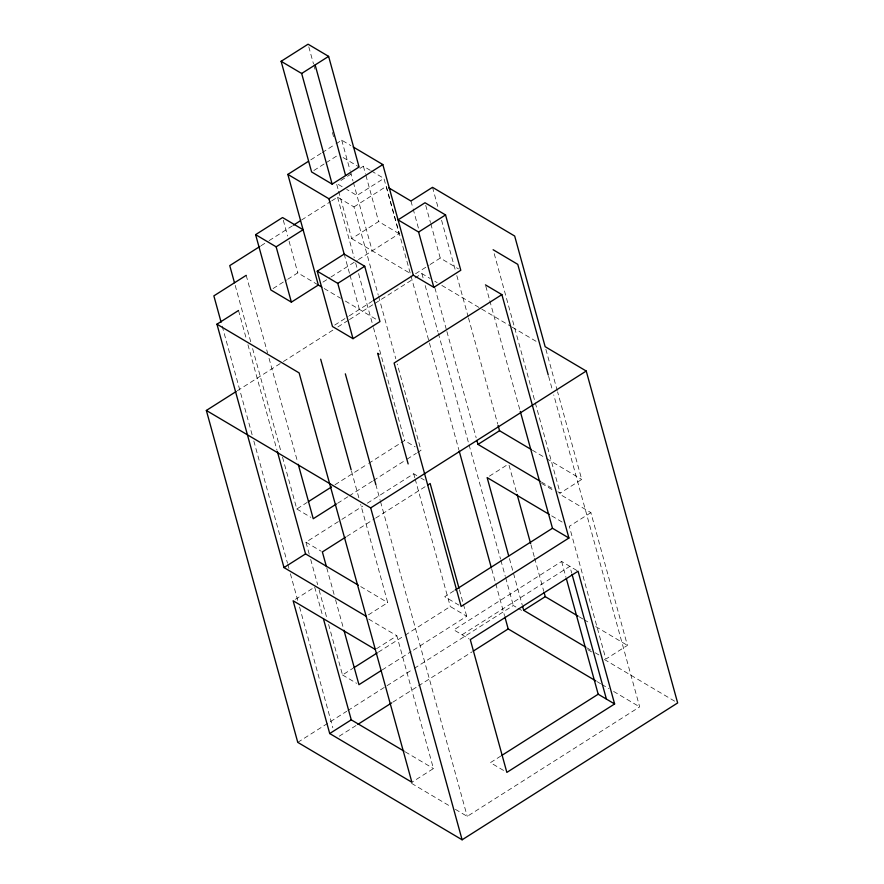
<?xml version="1.0" encoding="UTF-8"?>
<svg xmlns="http://www.w3.org/2000/svg" width="884" height="884" viewBox="0 0 884 884"><rect width="100%" height="100%" fill="white"/><g stroke="black" fill="none" stroke-linecap="round" stroke-linejoin="round"><path stroke-width="0.66" stroke-dasharray="4.42 3.31" d="M310.781 159.849L321.102 153.297M322.251 152.567L334.859 144.556M336.008 143.827L341.743 140.191L350.871 145.606M313.842 170.513L325.069 163.385M326.196 162.678L338.539 154.833M340.926 180.48L352.152 173.352M360.009 168.358L363.379 166.214L370.23 170.28M261.045 245.741L267.996 241.321M269.156 240.592L292.339 225.873M301.61 219.983L330.583 201.585M331.732 200.856L337.533 197.176L353.965 206.922L378.275 295.168M358.462 259.565L399.159 233.719L383.921 178.402L356.981 195.508L346.705 189.419M353.965 206.922L386.297 186.391L410.607 274.637M273.09 288.538L286.56 279.985M287.687 279.278L297.786 272.858L318.328 285.035M338.616 191.231L351.677 238.647L378.617 221.541L399.159 233.719M322.914 282.129L329.798 277.764M330.936 277.035L357.313 260.283M334.716 325.08L348.186 316.527M349.313 315.82L372.031 301.389M415.546 273.764L429.016 265.211M430.143 264.493L440.243 258.073L458.509 268.902M237.299 390.794L282.25 362.263M283.41 361.523L333.235 329.887M337.876 326.936L348.307 320.317M349.467 319.577L373.733 304.173M374.882 303.444L413.867 278.692M415.016 277.963L421.889 273.598L430.11 278.471M282.537 457.227L296.803 508.996L307.223 502.377M335.047 484.719L367.49 464.111M368.65 463.382L399.944 443.514M401.093 442.773L404.574 440.575L415.137 446.84M337.566 503.294L347.998 496.675M349.158 495.935L372.341 481.216M373.49 480.487L405.944 459.879M407.104 459.15L416.375 453.26M417.535 452.52L421.005 450.31L397.236 364.02M309.234 554.135L305.941 542.19L340.705 520.112M341.865 519.383L362.727 506.134M367.357 503.195L413.712 473.758L419.591 477.238M346.716 536.477L374.529 518.82M375.678 518.09L427.834 484.973M295.411 599.33L313.555 587.805M489.404 476.156L508.687 463.912M368.44 614.855L387.722 602.612L360.661 504.366M557.815 491.736L560.169 493.128L581.716 479.437L557.583 391.822M453.978 590.81L444.707 596.7L458.796 605.054M376.44 648.768L396.861 635.806L433.436 768.561L411.878 782.252M590.866 512.632L569.307 526.312L605.871 659.077L627.43 645.386L590.866 512.632L559.163 493.836M328.616 624.502L342.506 674.956L352.937 668.326M378.429 652.138L403.933 635.95M405.093 635.22L450.287 606.523L466.719 616.27L412.253 650.845M382.12 669.984L411.093 651.585M576.887 570.511L561.627 561.462L453.846 629.894L469.106 638.933M462.067 634.767L569.837 566.335L571.672 572.976M297.764 742.361L346.705 711.288M347.865 710.548L413.115 669.122M414.276 668.381L513.317 605.496L516.864 607.595M339.246 736.195L356.727 725.101M392.85 702.161L417.314 686.625M418.475 685.896L472.078 651.862M500.852 756.03L490.421 762.649L504.51 771.003M455.382 809.346L467.227 816.374L639.673 706.88L553.738 394.894M371.368 170.955L383.921 178.402M343.103 157.54L359.081 167.01M342.141 186.712L336.439 183.331L338.252 189.916M434.806 281.256L437.149 282.648M441.845 285.433L480.587 308.394M481.758 309.091L511.107 326.494M512.278 327.191L536.931 341.81M351.677 238.647L410.949 273.797M324.196 288.516L340.627 298.262M345.324 301.046L377.678 320.229M532.411 450.21L545.329 457.857M546.5 458.553L581.716 479.437M541.384 481.99L553.119 488.951M541.561 483.393L553.296 490.355M551.693 515.869L562.268 522.135M420.762 477.935L424.276 480.023M579.296 616.855L582.821 618.944M583.992 619.64L589.86 623.121M595.739 626.601L627.43 645.386M587.098 647.939L590.611 650.027M595.308 652.812L598.833 654.9M518.046 608.303L521.593 610.402M587.805 649.663L592.534 652.469M604.358 659.475L675.288 701.542M597.031 681.597L600.579 683.708M601.761 684.404L608.877 688.625M613.606 691.432L639.673 706.88M296.803 508.996L310.881 517.35M305.941 542.19L321.201 551.24M360.727 586.6L387.722 602.612M368.694 619.098L396.861 635.806M342.506 674.956L356.595 683.299M405.259 751.853L433.436 768.561M411.557 783.357L450.641 806.539M545.881 349.335L557.218 390.485M548.61 376.308L552.268 389.579M494.211 253.686L534.931 401.524M535.295 402.85L560.169 493.128M485.802 286.195L489.427 299.367M489.791 300.682L519.936 410.11M561.627 561.462L566.014 577.396M432.508 187.32L438.309 208.392M441.58 220.249L455.359 270.294M456.807 275.565L468.1 316.538M468.465 317.875L497.714 424.077M509.051 465.238L516.731 493.117M530.997 544.887L534.29 556.843M534.654 558.169L543.793 591.363M425.734 205.397L430.453 222.514M430.817 223.829L440.243 258.073M410.949 201.011L412.762 207.596M413.126 208.911L418.928 229.984M434.895 287.93L446.542 330.229M446.906 331.555L476.167 437.768M509.438 558.577L522.245 605.043M421.889 273.598L423.359 278.902M425.182 285.543L437.989 332.008M438.353 333.334L468.697 443.525M469.061 444.851L500.521 559.031M500.885 560.357L505.272 576.291M505.637 577.617L513.317 605.496M410.972 275.952L458.829 449.702M491.736 569.186L495.394 582.457M495.758 583.794L504.532 615.651M363.379 166.214L365.556 174.126M365.921 175.441L378.617 221.541M341.743 140.191L350.086 170.479M350.451 171.805L352.992 181.021M353.357 182.336L372.219 250.824M378.639 296.483L395.778 358.705M459.404 589.716L463.061 602.987M463.426 604.313L466.719 616.27M308.792 46.83L313.511 63.957M313.875 65.272L314.958 69.228M332.373 132.445L333.832 137.716M337.533 197.176L354.219 257.763M355.666 263.034L357.125 268.294M358.572 273.565L373.125 326.395M373.49 327.721L404.574 440.575M413.712 473.758L414.817 477.747M415.182 479.073L450.287 606.523M344.174 254.084L349.622 273.841M349.987 275.156L359.412 309.4M375.811 484.465L380.197 500.399M380.562 501.725L467.227 816.374M283.278 220.171L287.632 235.984M289.079 241.244L297.786 272.858M351.523 471.183L358.838 497.725M246.194 275.344L267.598 353.059M269.045 358.329L297.51 461.658M326.76 567.871L334.075 594.413M335.544 599.728L343.224 627.607M235.199 285.366L250.802 341.998M252.614 348.583L281.079 451.912M310.693 559.45L317.643 584.678M319.102 589.982L327.146 619.187M238.514 310.494L246.492 339.467M247.94 344.738L277.023 450.332M314.693 587.075L322.373 614.955M222.204 326.174L252.382 435.724M253.841 441.028L287.488 563.174M287.853 564.5L288.946 568.478M290.405 573.793L298.085 601.673M299.554 606.976L332.826 727.797"/><path stroke-width="1.33" d="M281.123 61.305L308.074 44.2L328.616 56.377L359.081 167.01L332.141 184.126L311.599 171.938L281.123 61.305L301.665 73.483L332.141 184.126M301.665 73.483L328.616 56.377M321.853 287.123L318.328 285.035L287.853 174.402L308.494 161.297M255.609 234.647L282.548 217.541L303.09 229.718L276.151 246.824L255.609 234.647L270.847 289.963L291.388 302.151L318.328 285.035M287.853 174.402L328.936 198.767L382.827 164.557L413.303 275.189L433.845 287.366L460.785 270.261L445.547 214.945L425.005 202.756L398.065 219.873L418.607 232.05L433.845 287.366M259.885 246.47L229.752 265.609L234.47 282.725M293.499 225.133L300.449 220.724M246.194 275.344L213.862 295.875L221.111 322.218M366.164 616.303L283.996 567.572L216.956 324.185L238.514 310.494M317.234 271.189L344.174 254.084L364.716 266.261L379.954 321.577L353.014 338.683L332.472 326.505L317.234 271.189L337.776 283.366L353.014 338.683M337.776 283.366L364.716 266.261M418.607 232.05L445.547 214.945M373.17 300.659L413.303 275.189M388.651 187.784L410.949 201.011L432.508 187.32L514.676 236.039L545.152 346.683L586.236 371.037L677.652 702.946L462.111 839.8L297.764 742.361L206.348 410.452L236.15 391.524M501.88 294.615L394.098 363.048L461.139 606.446L568.92 538.013L501.88 294.615L485.438 284.88M308.383 501.637L331.566 486.929M336.406 504.024L313.234 518.742L298.239 464.31M206.348 410.452L370.683 507.902L586.236 371.037M283.996 567.572L305.555 553.892L358.374 585.208M476.896 440.42L477.99 444.398L499.548 430.718L531.24 449.514M345.556 537.218L322.373 551.936L326.395 566.534M427.834 484.973L430.154 483.504L459.039 588.39M455.138 590.081L552.478 528.267L568.92 538.013M354.097 667.597L377.28 652.878M380.96 670.713L358.948 684.691L343.953 630.259M375.313 649.486L293.134 600.766L329.71 733.532L351.257 719.841L404.087 751.157M522.61 606.369L523.704 610.358L545.262 596.667L578.125 616.159M357.887 724.361L391.678 702.902M473.238 651.121L508.189 628.933L595.838 680.901M502.002 755.29L598.192 694.216L614.623 703.962L506.852 772.395L470.288 639.629L578.059 571.208L614.623 703.962M353.158 146.954L382.827 164.557M493.117 249.73L517.77 264.349L548.246 374.982M477.99 444.398L540.212 481.294M549.351 514.477L487.139 477.592L508.709 555.926M216.956 324.185L299.123 372.904L411.878 782.252L329.71 733.532M523.704 610.358L585.915 647.243M379.137 354.219L377.667 353.302L408.143 463.934M572.036 574.302L606.413 699.089M520.3 411.436L552.478 528.267M566.379 578.722L598.192 694.216M498.09 425.403L499.548 430.718M517.096 494.443L530.632 543.561M544.157 592.689L545.262 596.667M459.194 451.028L491.371 567.859M504.908 616.977L508.189 628.933M315.135 64.93L345.611 175.573M328.936 198.767L344.174 254.084M345.335 373.833L375.811 484.465M370.683 507.902L462.111 839.8M320.682 359.213L351.158 469.846M276.151 246.824L291.388 302.151M277.399 451.669L305.555 553.892M323.467 618.944L351.257 719.841"/></g></svg>
